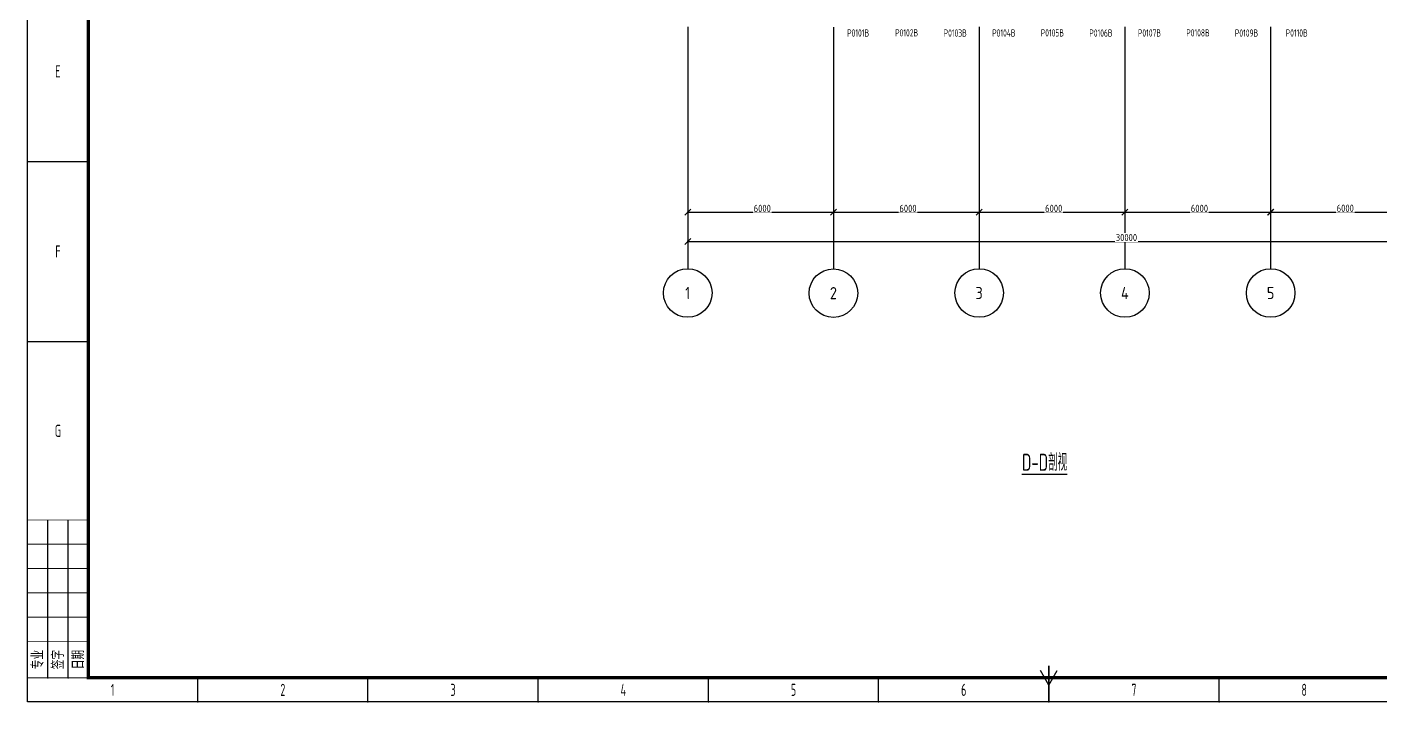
# Model space of a CAD drawing. Header units: millimetres. Extents: x 2250 to 7274, y 852 to 2251.
# Drawn here: x 5388 to 5945, y 855 to 1133 of the extents above; entities that cross this region are included whole.
import ezdxf

# ---------------------------------------------------------------- set-up
doc = ezdxf.new("R2010")
doc.units = ezdxf.units.MM
for name, color, linetype, lineweight in [('05-图框与标题栏', 7, 'Continuous', 25), ('13-文本', 7, 'Continuous', 25), ('13-标注', 7, 'Continuous', 15), ('14-文本', 7, 'Continuous', 25)]:
    doc.layers.add(name, color=color, linetype=linetype, lineweight=lineweight)
doc.layers.add('3-网格号', color=7, linetype='Continuous', lineweight=25, true_color=0x5bc6e1)
doc.layers.add('3-网格号 @ 1', color=7, linetype='Continuous', lineweight=25, true_color=0x5bc6e1)
doc.styles.add('5-gbcbig', font='gbenor.shx', dxfattribs={"width": 0.7, "height": 5, "bigfont": 'gbcbig.shx'})
doc.styles.add('HGCAD', font='gbenor.shx', dxfattribs={"width": 0.75, "bigfont": 'gbcbig.shx'})
doc.styles.add('国标英文+数字', font='gbenor.shx', dxfattribs={"width": 0.7, "height": 3})
doc.styles.add('工程字', font='gbenor.shx', dxfattribs={"bigfont": 'gbcbig.shx'})
doc.dimstyles.new('浙里拆烷', dxfattribs={"dimtxt": 3, "dimasz": 2.5, "dimexe": 0.18, "dimexo": 0.0625, "dimgap": 0.09, "dimtad": 1, "dimtoh": 1, "dimdec": 0, "dimlfac": 100, "dimzin": 0, "dimdsep": 46, "dimtxsty": '工程字', "dimblk": 'OBLIQUE', "dimcen": 2.5, "dimadec": 0, "dimazin": 0, "dimtfac": 1, "dimtdec": 0, "dimtofl": 0, "dimtmove": 0, "dimatfit": 1, "dimfxl": 0, "dimtolj": 1, "dimtzin": 0, "dimarcsym": 0})

# ---------------------------------------------------------------- blocks, each defined once
blk = doc.blocks.new('_Oblique')
at = {"color": 0, "linetype": 'ByBlock', "lineweight": -2}
blk.add_line((-0.5, -0.5), (0.5, 0.5), dxfattribs=at)
blk = doc.blocks.new('*D274')
at = {"layer": '13-标注', "color": 0, "lineweight": -2, "ltscale": 0.1, "transparency": 16777216}
for p, q in [((5660.02, 1056.8), (5660.02, 1056.92)), ((5660.02, 1056.74), (5720.02, 1056.74)), ((5720.02, 1056.8), (5720.02, 1056.92))]:
    blk.add_line(p, q, dxfattribs=at)
at = {"layer": 'Defpoints', "color": 0, "lineweight": 100, "ltscale": 0.1, "transparency": 16777216}
for p in [(5660.02, 1056.74), (5720.02, 1056.74), (5720.02, 1056.74)]:
    blk.add_point(p, dxfattribs=at)
at = {"layer": '13-标注', "color": 0, "lineweight": -2, "ltscale": 0.1, "transparency": 16777216, "xscale": 2.5, "yscale": 2.5, "zscale": 2.5, "rotation": 180}
blk.add_blockref('_Oblique', (5660.02, 1056.74), dxfattribs=at)
at = {"layer": '13-标注', "color": 0, "lineweight": -2, "ltscale": 0.1, "transparency": 16777216, "xscale": 2.5, "yscale": 2.5, "zscale": 2.5}
blk.add_blockref('_Oblique', (5720.02, 1056.74), dxfattribs=at)
at = {"layer": '13-标注', "color": 0, "ltscale": 0.1, "transparency": 16777216, "insert": (5690.71, 1058.34), "char_height": 3, "attachment_point": 5, "style": '工程字', "bg_fill": 3, "box_fill_scale": 1.1, "bg_fill_color": 256, "bg_fill_true_color": 13158600, "bg_fill_transparency": 0}
blk.add_mtext('\\A1;6000', dxfattribs=at)
blk = doc.blocks.new('*D270')
at = {"layer": '13-标注', "color": 0, "lineweight": -2, "ltscale": 0.1, "transparency": 16777216}
for p, q in [((5720.02, 1056.8), (5720.02, 1056.92)), ((5720.02, 1056.74), (5780.02, 1056.74)), ((5780.02, 1056.8), (5780.02, 1056.92))]:
    blk.add_line(p, q, dxfattribs=at)
at = {"layer": 'Defpoints', "color": 0, "lineweight": 100, "ltscale": 0.1, "transparency": 16777216}
for p in [(5720.02, 1056.74), (5780.02, 1056.74), (5780.02, 1056.74)]:
    blk.add_point(p, dxfattribs=at)
at = {"layer": '13-标注', "color": 0, "lineweight": -2, "ltscale": 0.1, "transparency": 16777216, "xscale": 2.5, "yscale": 2.5, "zscale": 2.5, "rotation": 180}
blk.add_blockref('_Oblique', (5720.02, 1056.74), dxfattribs=at)
at = {"layer": '13-标注', "color": 0, "lineweight": -2, "ltscale": 0.1, "transparency": 16777216, "xscale": 2.5, "yscale": 2.5, "zscale": 2.5}
blk.add_blockref('_Oblique', (5780.02, 1056.74), dxfattribs=at)
at = {"layer": '13-标注', "color": 0, "ltscale": 0.1, "transparency": 16777216, "insert": (5750.71, 1058.34), "char_height": 3, "attachment_point": 5, "style": '工程字', "bg_fill": 3, "box_fill_scale": 1.1, "bg_fill_color": 256, "bg_fill_true_color": 13158600, "bg_fill_transparency": 0}
blk.add_mtext('\\A1;6000', dxfattribs=at)
blk = doc.blocks.new('*D271')
at = {"layer": '13-标注', "color": 0, "lineweight": -2, "ltscale": 0.1, "transparency": 16777216}
for p, q in [((5780.02, 1056.8), (5780.02, 1056.92)), ((5780.02, 1056.74), (5840.02, 1056.74)), ((5840.02, 1056.8), (5840.02, 1056.92))]:
    blk.add_line(p, q, dxfattribs=at)
at = {"layer": 'Defpoints', "color": 0, "lineweight": 100, "ltscale": 0.1, "transparency": 16777216}
for p in [(5780.02, 1056.74), (5840.02, 1056.74), (5840.02, 1056.74)]:
    blk.add_point(p, dxfattribs=at)
at = {"layer": '13-标注', "color": 0, "lineweight": -2, "ltscale": 0.1, "transparency": 16777216, "xscale": 2.5, "yscale": 2.5, "zscale": 2.5, "rotation": 180}
blk.add_blockref('_Oblique', (5780.02, 1056.74), dxfattribs=at)
at = {"layer": '13-标注', "color": 0, "lineweight": -2, "ltscale": 0.1, "transparency": 16777216, "xscale": 2.5, "yscale": 2.5, "zscale": 2.5}
blk.add_blockref('_Oblique', (5840.02, 1056.74), dxfattribs=at)
at = {"layer": '13-标注', "color": 0, "ltscale": 0.1, "transparency": 16777216, "insert": (5810.71, 1058.34), "char_height": 3, "attachment_point": 5, "style": '工程字', "bg_fill": 3, "box_fill_scale": 1.1, "bg_fill_color": 256, "bg_fill_true_color": 13158600, "bg_fill_transparency": 0}
blk.add_mtext('\\A1;6000', dxfattribs=at)
blk = doc.blocks.new('*D272')
at = {"layer": '13-标注', "color": 0, "lineweight": -2, "ltscale": 0.1, "transparency": 16777216}
for p, q in [((5840.02, 1056.8), (5840.02, 1056.92)), ((5840.02, 1056.74), (5900.02, 1056.74)), ((5900.02, 1056.8), (5900.02, 1056.92))]:
    blk.add_line(p, q, dxfattribs=at)
at = {"layer": 'Defpoints', "color": 0, "lineweight": 100, "ltscale": 0.1, "transparency": 16777216}
for p in [(5840.02, 1056.74), (5900.02, 1056.74), (5900.02, 1056.74)]:
    blk.add_point(p, dxfattribs=at)
at = {"layer": '13-标注', "color": 0, "lineweight": -2, "ltscale": 0.1, "transparency": 16777216, "xscale": 2.5, "yscale": 2.5, "zscale": 2.5, "rotation": 180}
blk.add_blockref('_Oblique', (5840.02, 1056.74), dxfattribs=at)
at = {"layer": '13-标注', "color": 0, "lineweight": -2, "ltscale": 0.1, "transparency": 16777216, "xscale": 2.5, "yscale": 2.5, "zscale": 2.5}
blk.add_blockref('_Oblique', (5900.02, 1056.74), dxfattribs=at)
at = {"layer": '13-标注', "color": 0, "ltscale": 0.1, "transparency": 16777216, "insert": (5870.71, 1058.34), "char_height": 3, "attachment_point": 5, "style": '工程字', "bg_fill": 3, "box_fill_scale": 1.1, "bg_fill_color": 256, "bg_fill_true_color": 13158600, "bg_fill_transparency": 0}
blk.add_mtext('\\A1;6000', dxfattribs=at)
blk = doc.blocks.new('*D273')
at = {"layer": '13-标注', "color": 0, "lineweight": -2, "ltscale": 0.1, "transparency": 16777216}
for p, q in [((5660.02, 1056.8), (5660.02, 1056.92)), ((5660.02, 1056.74), (5720.02, 1056.74)), ((5720.02, 1056.8), (5720.02, 1056.92))]:
    blk.add_line(p, q, dxfattribs=at)
at = {"layer": 'Defpoints', "color": 0, "lineweight": 100, "ltscale": 0.1, "transparency": 16777216}
for p in [(5660.02, 1056.74), (5720.02, 1056.74), (5720.02, 1056.74)]:
    blk.add_point(p, dxfattribs=at)
at = {"layer": '13-标注', "color": 0, "lineweight": -2, "ltscale": 0.1, "transparency": 16777216, "xscale": 2.5, "yscale": 2.5, "zscale": 2.5, "rotation": 180}
blk.add_blockref('_Oblique', (5660.02, 1056.74), dxfattribs=at)
at = {"layer": '13-标注', "color": 0, "lineweight": -2, "ltscale": 0.1, "transparency": 16777216, "xscale": 2.5, "yscale": 2.5, "zscale": 2.5}
blk.add_blockref('_Oblique', (5720.02, 1056.74), dxfattribs=at)
at = {"layer": '13-标注', "color": 0, "ltscale": 0.1, "transparency": 16777216, "insert": (5690.71, 1058.34), "char_height": 3, "attachment_point": 5, "style": '工程字', "bg_fill": 3, "box_fill_scale": 1.1, "bg_fill_color": 256, "bg_fill_true_color": 13158600, "bg_fill_transparency": 0}
blk.add_mtext('\\A1;6000', dxfattribs=at)
blk = doc.blocks.new('*D266')
at = {"layer": '13-标注', "color": 0, "lineweight": -2, "ltscale": 0.1, "transparency": 16777216}
for p, q in [((5720.02, 1056.8), (5720.02, 1056.92)), ((5720.02, 1056.74), (5780.02, 1056.74)), ((5780.02, 1056.8), (5780.02, 1056.92))]:
    blk.add_line(p, q, dxfattribs=at)
at = {"layer": 'Defpoints', "color": 0, "lineweight": 100, "ltscale": 0.1, "transparency": 16777216}
for p in [(5720.02, 1056.74), (5780.02, 1056.74), (5780.02, 1056.74)]:
    blk.add_point(p, dxfattribs=at)
at = {"layer": '13-标注', "color": 0, "lineweight": -2, "ltscale": 0.1, "transparency": 16777216, "xscale": 2.5, "yscale": 2.5, "zscale": 2.5, "rotation": 180}
blk.add_blockref('_Oblique', (5720.02, 1056.74), dxfattribs=at)
at = {"layer": '13-标注', "color": 0, "lineweight": -2, "ltscale": 0.1, "transparency": 16777216, "xscale": 2.5, "yscale": 2.5, "zscale": 2.5}
blk.add_blockref('_Oblique', (5780.02, 1056.74), dxfattribs=at)
at = {"layer": '13-标注', "color": 0, "ltscale": 0.1, "transparency": 16777216, "insert": (5750.71, 1058.34), "char_height": 3, "attachment_point": 5, "style": '工程字', "bg_fill": 3, "box_fill_scale": 1.1, "bg_fill_color": 256, "bg_fill_true_color": 13158600, "bg_fill_transparency": 0}
blk.add_mtext('\\A1;6000', dxfattribs=at)
blk = doc.blocks.new('*D267')
at = {"layer": '13-标注', "color": 0, "lineweight": -2, "ltscale": 0.1, "transparency": 16777216}
for p, q in [((5780.02, 1056.8), (5780.02, 1056.92)), ((5780.02, 1056.74), (5840.02, 1056.74)), ((5840.02, 1056.8), (5840.02, 1056.92))]:
    blk.add_line(p, q, dxfattribs=at)
at = {"layer": 'Defpoints', "color": 0, "lineweight": 100, "ltscale": 0.1, "transparency": 16777216}
for p in [(5780.02, 1056.74), (5840.02, 1056.74), (5840.02, 1056.74)]:
    blk.add_point(p, dxfattribs=at)
at = {"layer": '13-标注', "color": 0, "lineweight": -2, "ltscale": 0.1, "transparency": 16777216, "xscale": 2.5, "yscale": 2.5, "zscale": 2.5, "rotation": 180}
blk.add_blockref('_Oblique', (5780.02, 1056.74), dxfattribs=at)
at = {"layer": '13-标注', "color": 0, "lineweight": -2, "ltscale": 0.1, "transparency": 16777216, "xscale": 2.5, "yscale": 2.5, "zscale": 2.5}
blk.add_blockref('_Oblique', (5840.02, 1056.74), dxfattribs=at)
at = {"layer": '13-标注', "color": 0, "ltscale": 0.1, "transparency": 16777216, "insert": (5810.71, 1058.34), "char_height": 3, "attachment_point": 5, "style": '工程字', "bg_fill": 3, "box_fill_scale": 1.1, "bg_fill_color": 256, "bg_fill_true_color": 13158600, "bg_fill_transparency": 0}
blk.add_mtext('\\A1;6000', dxfattribs=at)
blk = doc.blocks.new('*D268')
at = {"layer": '13-标注', "color": 0, "lineweight": -2, "ltscale": 0.1, "transparency": 16777216}
for p, q in [((5840.02, 1056.8), (5840.02, 1056.92)), ((5840.02, 1056.74), (5900.02, 1056.74)), ((5900.02, 1056.8), (5900.02, 1056.92))]:
    blk.add_line(p, q, dxfattribs=at)
at = {"layer": 'Defpoints', "color": 0, "lineweight": 100, "ltscale": 0.1, "transparency": 16777216}
for p in [(5840.02, 1056.74), (5900.02, 1056.74), (5900.02, 1056.74)]:
    blk.add_point(p, dxfattribs=at)
at = {"layer": '13-标注', "color": 0, "lineweight": -2, "ltscale": 0.1, "transparency": 16777216, "xscale": 2.5, "yscale": 2.5, "zscale": 2.5, "rotation": 180}
blk.add_blockref('_Oblique', (5840.02, 1056.74), dxfattribs=at)
at = {"layer": '13-标注', "color": 0, "lineweight": -2, "ltscale": 0.1, "transparency": 16777216, "xscale": 2.5, "yscale": 2.5, "zscale": 2.5}
blk.add_blockref('_Oblique', (5900.02, 1056.74), dxfattribs=at)
at = {"layer": '13-标注', "color": 0, "ltscale": 0.1, "transparency": 16777216, "insert": (5870.71, 1058.34), "char_height": 3, "attachment_point": 5, "style": '工程字', "bg_fill": 3, "box_fill_scale": 1.1, "bg_fill_color": 256, "bg_fill_true_color": 13158600, "bg_fill_transparency": 0}
blk.add_mtext('\\A1;6000', dxfattribs=at)
blk = doc.blocks.new('*D269')
at = {"layer": '13-标注', "color": 0, "lineweight": -2, "ltscale": 0.1, "transparency": 16777216}
for p, q in [((5660.02, 1044.81), (5660.02, 1044.92)), ((5660.02, 1044.74), (5960.02, 1044.74)), ((5960.02, 1044.81), (5960.02, 1044.92))]:
    blk.add_line(p, q, dxfattribs=at)
at = {"layer": 'Defpoints', "color": 0, "lineweight": 100, "ltscale": 0.1, "transparency": 16777216}
for p in [(5660.02, 1044.74), (5960.02, 1044.74), (5960.02, 1044.74)]:
    blk.add_point(p, dxfattribs=at)
at = {"layer": '13-标注', "color": 0, "lineweight": -2, "ltscale": 0.1, "transparency": 16777216, "xscale": 2.5, "yscale": 2.5, "zscale": 2.5, "rotation": 180}
blk.add_blockref('_Oblique', (5660.02, 1044.74), dxfattribs=at)
at = {"layer": '13-标注', "color": 0, "lineweight": -2, "ltscale": 0.1, "transparency": 16777216, "xscale": 2.5, "yscale": 2.5, "zscale": 2.5}
blk.add_blockref('_Oblique', (5960.02, 1044.74), dxfattribs=at)
at = {"layer": '13-标注', "color": 0, "ltscale": 0.1, "transparency": 16777216, "insert": (5840.66, 1046.34), "char_height": 3, "attachment_point": 5, "style": '工程字', "bg_fill": 3, "box_fill_scale": 1.1, "bg_fill_color": 256, "bg_fill_true_color": 13158600, "bg_fill_transparency": 0}
blk.add_mtext('\\A1;30000', dxfattribs=at)
blk = doc.blocks.new('*D265')
at = {"layer": '13-标注', "color": 0, "lineweight": -2, "ltscale": 0.1, "transparency": 16777216}
for p, q in [((5900.06, 1056.87), (5900.06, 1056.99)), ((5900.06, 1056.81), (5960.06, 1056.81)), ((5960.06, 1056.87), (5960.06, 1056.99))]:
    blk.add_line(p, q, dxfattribs=at)
at = {"layer": 'Defpoints', "color": 0, "lineweight": 100, "ltscale": 0.1, "transparency": 16777216}
for p in [(5900.06, 1056.81), (5960.06, 1056.81), (5960.06, 1056.81)]:
    blk.add_point(p, dxfattribs=at)
at = {"layer": '13-标注', "color": 0, "lineweight": -2, "ltscale": 0.1, "transparency": 16777216, "xscale": 2.5, "yscale": 2.5, "zscale": 2.5, "rotation": 180}
blk.add_blockref('_Oblique', (5900.06, 1056.81), dxfattribs=at)
at = {"layer": '13-标注', "color": 0, "lineweight": -2, "ltscale": 0.1, "transparency": 16777216, "xscale": 2.5, "yscale": 2.5, "zscale": 2.5}
blk.add_blockref('_Oblique', (5960.06, 1056.81), dxfattribs=at)
at = {"layer": '13-标注', "color": 0, "ltscale": 0.1, "transparency": 16777216, "insert": (5930.75, 1058.41), "char_height": 3, "attachment_point": 5, "style": '工程字', "bg_fill": 3, "box_fill_scale": 1.1, "bg_fill_color": 256, "bg_fill_true_color": 13158600, "bg_fill_transparency": 0}
blk.add_mtext('\\A1;6000', dxfattribs=at)

msp = doc.modelspace()

# ---------------------------------------------------------------- linework, layer by layer
at = {"layer": '05-图框与标题栏'}
for p, q in [((5388.206, 854.94), (5388.206, 1448.94)), ((5388.206, 1077.69), (5413.206, 1077.69)), ((5388.206, 1003.44), (5413.206, 1003.44)), ((5396.539, 864.94), (5396.539, 929.94)), ((5404.873, 864.94), (5404.873, 929.94)), ((5458.289, 854.94), (5458.289, 864.94)), ((5528.373, 854.94), (5528.373, 864.94)), ((5598.456, 854.94), (5598.456, 864.94)), ((5668.539, 854.94), (5668.539, 864.94)), ((5738.623, 854.94), (5738.623, 864.94)), ((5808.706, 861.94), (5805.242, 867.94)), ((5808.706, 861.94), (5812.17, 867.94)), ((5878.789, 854.94), (5878.789, 864.94)), ((6229.206, 854.94), (5388.206, 854.94))]:
    msp.add_line(p, q, dxfattribs=at)
at = {"layer": '05-图框与标题栏', "const_width": 1.4}
msp.add_lwpolyline([(5413.206, 1438.94), (5413.206, 864.94), (6219.206, 864.94), (6219.206, 1438.94)], close=True, dxfattribs=at)
at = {"layer": '05-图框与标题栏'}
for points, const_width in [([(5413.206, 929.94), (5388.206, 929.94)], 0.4), ([(5413.206, 919.94), (5388.206, 919.94)], 0.4), ([(5413.206, 909.94), (5388.206, 909.94)], 0.4), ([(5413.206, 899.94), (5388.206, 899.94)], 0.4), ([(5413.206, 889.94), (5388.206, 889.94)], 0.4), ([(5413.206, 879.94), (5388.206, 879.94)], 0.4), ([(5808.706, 854.94), (5808.706, 869.94)], 0.8), ([(5413.206, 864.94), (5388.206, 864.94)], 0.4)]:
    msp.add_lwpolyline(points, dxfattribs=dict(at, const_width=const_width))
for p in [(5396.539, 864.94), (5404.873, 864.94), (5458.289, 854.94), (5528.373, 854.94), (5598.456, 854.94), (5668.539, 854.94), (5738.623, 854.94), (5808.706, 854.94), (5878.789, 854.94)]:
    msp.add_point(p, dxfattribs=at)
at = {"layer": '3-网格号', "ltscale": 0.1}
for p, q in [((5660.021, 1133.111), (5660.021, 1033.483)), ((5720.021, 1133.048), (5720.021, 1033.483)), ((5780.021, 1133.111), (5780.021, 1033.545)), ((5840.021, 1133.111), (5840.021, 1033.545)), ((5900.021, 1133.111), (5900.021, 1033.545))]:
    msp.add_line(p, q, dxfattribs=at)
at = {"layer": '3-网格号'}
for centre in [(5660.021, 1023.483), (5660.021, 1023.483), (5720.021, 1023.42), (5720.021, 1023.42), (5780.021, 1023.483), (5780.021, 1023.483), (5840.021, 1023.483), (5840.021, 1023.483), (5900.021, 1023.483), (5900.021, 1023.483)]:
    msp.add_circle(centre, 10, dxfattribs=at)

# ---------------------------------------------------------------- texts
at = {"layer": '05-图框与标题栏', "char_height": 5, "attachment_point": 5, "style": '5-gbcbig'}
for s, width, insert in [('E', 25, (5400.706, 1114.815)), ('F', 25, (5400.706, 1040.565)), ('G', 25, (5400.706, 966.69)), ('1', 70.08333, (5423.248, 859.94)), ('2', 70.08333, (5493.331, 859.94)), ('3', 70.08333, (5563.414, 859.94)), ('4', 70.08333, (5633.498, 859.94)), ('5', 70.08333, (5703.581, 859.94)), ('6', 70.08333, (5773.664, 859.94)), ('7', 70.08333, (5843.748, 859.94)), ('8', 70.08333, (5913.831, 859.94))]:
    msp.add_mtext_dynamic_manual_height_columns(s, width=width, gutter_width=25, heights=[0], dxfattribs=dict(at, insert=insert))
at = {"layer": '05-图框与标题栏', "char_height": 5, "attachment_point": 5, "rotation": 90, "style": '工程字'}
for s, insert in [('专业', (5392.373, 872.44)), ('签字', (5400.706, 872.44)), ('日期', (5409.039, 872.44))]:
    msp.add_mtext_dynamic_manual_height_columns(s, width=8.33333, gutter_width=25, heights=[0], dxfattribs=dict(at, insert=insert))
at = {"layer": '13-文本', "char_height": 3, "attachment_point": 5, "style": '国标英文+数字'}
for s, insert in [('P0101B', (5730.19, 1130.624)), ('P0102B', (5750.156, 1130.677)), ('P0103B', (5770.156, 1130.598)), ('P0104B', (5790.19, 1130.62)), ('P0105B', (5810.156, 1130.673)), ('P0106B', (5830.156, 1130.594)), ('P0107B', (5850.135, 1130.624)), ('P0108B', (5870.101, 1130.677)), ('P0109B', (5890.101, 1130.598)), ('P0110B', (5910.756, 1130.622))]:
    msp.add_mtext_dynamic_manual_height_columns(s, width=20.00167, gutter_width=25, heights=[0], dxfattribs=dict(at, insert=insert))
at = {"layer": '14-文本', "ltscale": 0.1, "insert": (5797.644, 957.215), "char_height": 7, "attachment_point": 1, "style": 'HGCAD'}
msp.add_mtext_dynamic_manual_height_columns('{\\LD-D剖视}', width=106.66507, gutter_width=15, heights=[0], dxfattribs=at)
at = {"layer": '3-网格号 @ 1', "char_height": 5, "width": 17.56965, "attachment_point": 5, "style": '工程字'}
for s, insert in [('1', (5660.021, 1023.483)), ('1', (5660.021, 1023.483)), ('2', (5720.021, 1023.42)), ('2', (5720.021, 1023.42)), ('3', (5780.021, 1023.483)), ('3', (5780.021, 1023.483)), ('4', (5840.021, 1023.483)), ('4', (5840.021, 1023.483)), ('5', (5900.021, 1023.483)), ('5', (5900.021, 1023.483))]:
    msp.add_mtext(s, dxfattribs=dict(at, insert=insert))

# ---------------------------------------------------------------- next in the draw order: dimensions: what is measured, and where the dimension line sits
at = {"layer": '13-标注', "ltscale": 0.1}
dim = msp.add_linear_dim(base=(5720.021, 1056.738), p1=(5660.021, 1056.738), p2=(5720.021, 1056.738), dimstyle='浙里拆烷', override={"dimgap": 0.1, "dimtfill": 1, "dimarcsym": 1}, dxfattribs=at)
dim.commit()
dim.dimension.update_dxf_attribs({"geometry": '*D274', "text_midpoint": (5690.709, 1056.738), "dimtype": 160})

# ---------------------------------------------------------------- next in the draw order: linework, layer by layer
at = {"layer": '3-网格号', "ltscale": 0.1}
msp.add_line((5660.021, 1133.111), (5660.021, 1033.483), dxfattribs=at)

# ---------------------------------------------------------------- next in the draw order: dimensions: what is measured, and where the dimension line sits
at = {"layer": '13-标注', "ltscale": 0.1}
dim = msp.add_linear_dim(base=(5780.021, 1056.738), p1=(5720.021, 1056.738), p2=(5780.021, 1056.738), dimstyle='浙里拆烷', override={"dimgap": 0.1, "dimtfill": 1, "dimarcsym": 1}, dxfattribs=at)
dim.commit()
dim.dimension.update_dxf_attribs({"geometry": '*D270', "text_midpoint": (5750.709, 1056.738), "dimtype": 160})

# ---------------------------------------------------------------- next in the draw order: linework, layer by layer
at = {"layer": '3-网格号', "ltscale": 0.1}
msp.add_line((5720.021, 1133.048), (5720.021, 1033.483), dxfattribs=at)

# ---------------------------------------------------------------- next in the draw order: dimensions: what is measured, and where the dimension line sits
at = {"layer": '13-标注', "ltscale": 0.1}
dim = msp.add_linear_dim(base=(5840.021, 1056.738), p1=(5780.021, 1056.738), p2=(5840.021, 1056.738), dimstyle='浙里拆烷', override={"dimgap": 0.1, "dimtfill": 1, "dimarcsym": 1}, dxfattribs=at)
dim.commit()
dim.dimension.update_dxf_attribs({"geometry": '*D271', "text_midpoint": (5810.709, 1056.738), "dimtype": 160})

# ---------------------------------------------------------------- next in the draw order: linework, layer by layer
at = {"layer": '3-网格号', "ltscale": 0.1}
msp.add_line((5780.021, 1133.111), (5780.021, 1033.545), dxfattribs=at)

# ---------------------------------------------------------------- next in the draw order: dimensions: what is measured, and where the dimension line sits
at = {"layer": '13-标注', "ltscale": 0.1}
for base, p1, p2, picture, middle in [((5720.021, 1056.738), (5660.021, 1056.738), (5720.021, 1056.738), '*D273', (5690.709, 1056.738)), ((5900.021, 1056.738), (5840.021, 1056.738), (5900.021, 1056.738), '*D272', (5870.709, 1056.738))]:
    dim = msp.add_linear_dim(base=base, p1=p1, p2=p2, dimstyle='浙里拆烷', override={"dimgap": 0.1, "dimtfill": 1, "dimarcsym": 1}, dxfattribs=at)
    dim.commit()
    dim.dimension.update_dxf_attribs({"geometry": picture, "text_midpoint": middle, "dimtype": 160})

# ---------------------------------------------------------------- next in the draw order: linework, layer by layer
at = {"layer": '3-网格号', "ltscale": 0.1}
for p, q in [((5840.021, 1133.111), (5840.021, 1033.545)), ((5900.021, 1133.111), (5900.021, 1033.545))]:
    msp.add_line(p, q, dxfattribs=at)

# ---------------------------------------------------------------- next in the draw order: dimensions: what is measured, and where the dimension line sits
at = {"layer": '13-标注', "ltscale": 0.1}
dim = msp.add_linear_dim(base=(5780.021, 1056.738), p1=(5720.021, 1056.738), p2=(5780.021, 1056.738), dimstyle='浙里拆烷', override={"dimgap": 0.1, "dimtfill": 1, "dimarcsym": 1}, dxfattribs=at)
dim.commit()
dim.dimension.update_dxf_attribs({"geometry": '*D266', "text_midpoint": (5750.709, 1056.738), "dimtype": 160})

# ---------------------------------------------------------------- next in the draw order: dimensions: what is measured, and where the dimension line sits
for base, p1, p2, picture, middle in [((5840.021, 1056.738), (5780.021, 1056.738), (5840.021, 1056.738), '*D267', (5810.709, 1056.738)), ((5960.021, 1044.743), (5660.021, 1044.743), (5960.021, 1044.743), '*D269', (5840.655, 1044.743))]:
    dim = msp.add_linear_dim(base=base, p1=p1, p2=p2, dimstyle='浙里拆烷', override={"dimgap": 0.1, "dimtfill": 1, "dimarcsym": 1}, dxfattribs=at)
    dim.commit()
    dim.dimension.update_dxf_attribs({"geometry": picture, "text_midpoint": middle, "dimtype": 160})

# ---------------------------------------------------------------- next in the draw order: dimensions: what is measured, and where the dimension line sits
dim = msp.add_linear_dim(base=(5900.021, 1056.738), p1=(5840.021, 1056.738), p2=(5900.021, 1056.738), dimstyle='浙里拆烷', override={"dimgap": 0.1, "dimtfill": 1, "dimarcsym": 1}, dxfattribs=at)
dim.commit()
dim.dimension.update_dxf_attribs({"geometry": '*D268', "text_midpoint": (5870.709, 1056.738), "dimtype": 160})

# ---------------------------------------------------------------- next in the draw order: dimensions: what is measured, and where the dimension line sits
dim = msp.add_linear_dim(base=(5960.064, 1056.811), p1=(5900.064, 1056.811), p2=(5960.064, 1056.811), dimstyle='浙里拆烷', override={"dimgap": 0.1, "dimtfill": 1, "dimarcsym": 1}, dxfattribs=at)
dim.commit()
dim.dimension.update_dxf_attribs({"geometry": '*D265', "text_midpoint": (5930.752, 1056.811), "dimtype": 160})

doc.saveas('drawing.dxf')
